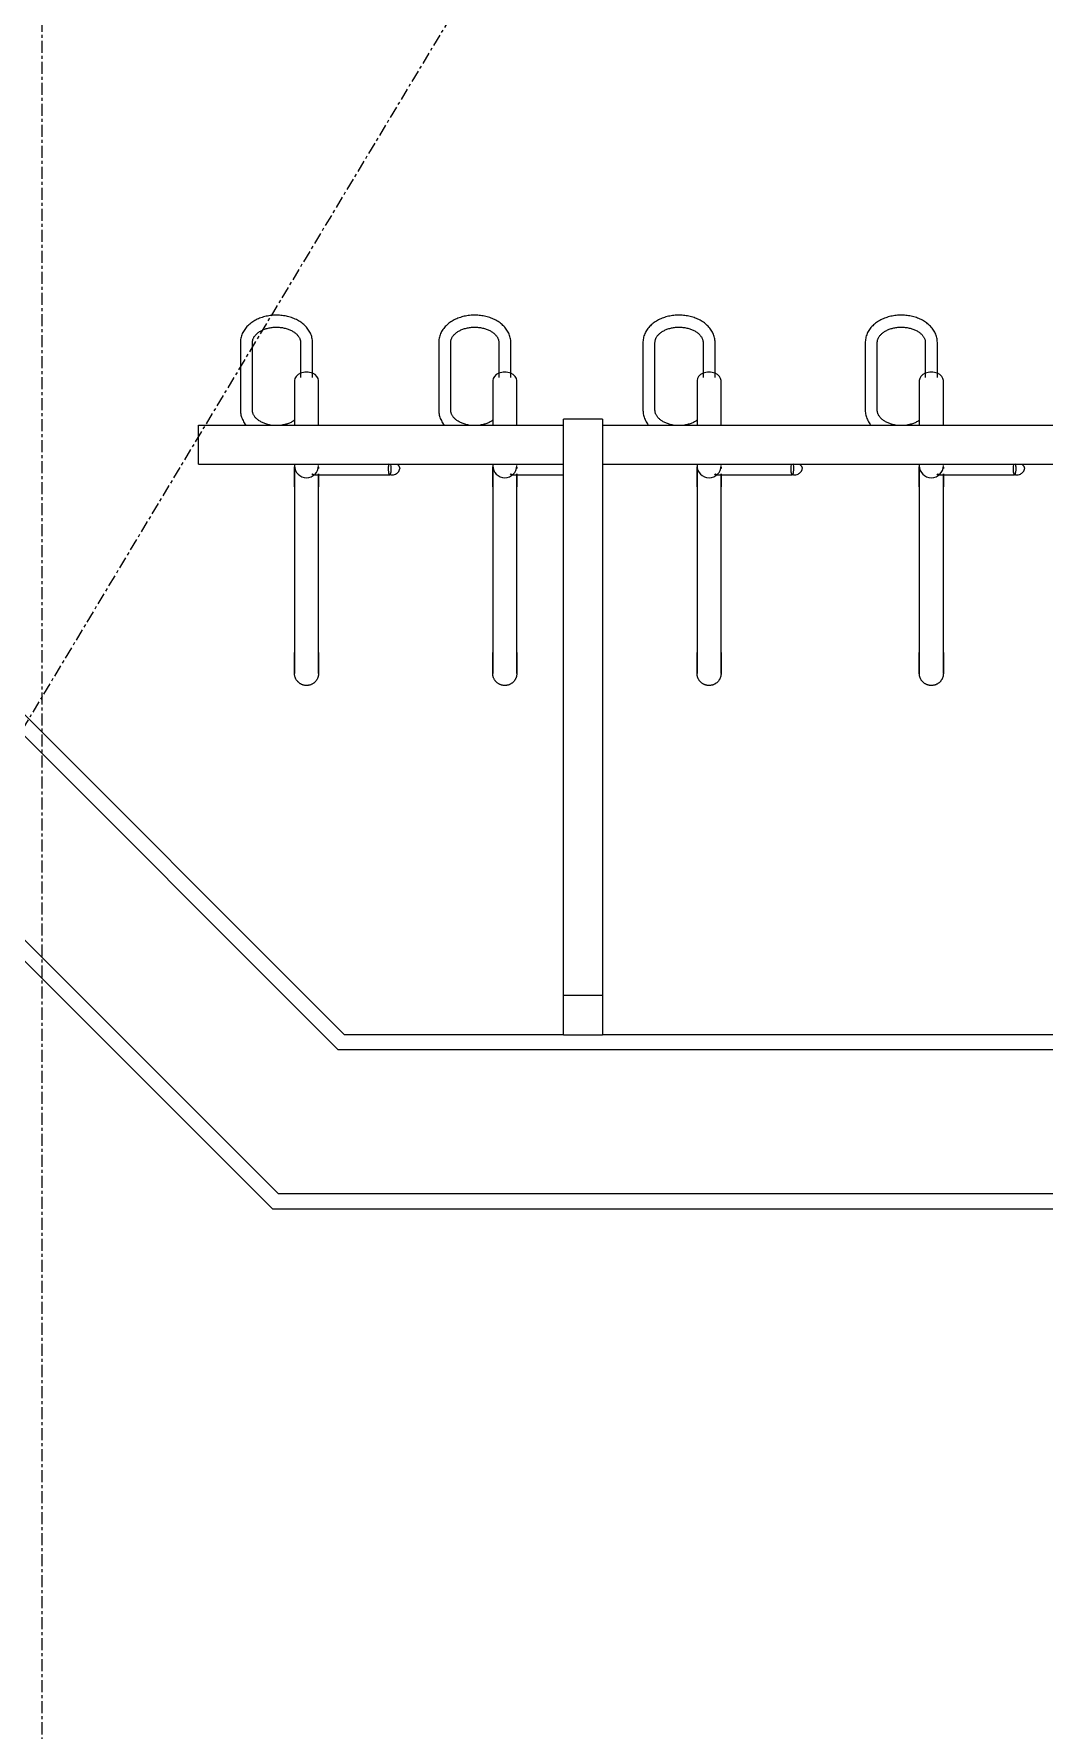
# Model space of a CAD drawing. Header units: inches. Extents: x 3268 to 7018, y 976 to 6708.
# Drawn here: x 4554.2 to 4596.2, y 3609.5 to 3680.1 of the extents above; entities that cross this region are included whole.
import ezdxf

# ---------------------------------------------------------------- set-up
doc = ezdxf.new("R2010")
doc.units = ezdxf.units.IN
doc.header["$MEASUREMENT"] = 0
doc.linetypes.add('Grid Line 1_2_', pattern=[0.875, 0.5, -0.125, 0.125, -0.125])
for name, color, linetype, lineweight in [('A-GENM', 13, 'Continuous', 9), ('A-WALL', 113, 'Continuous', 9), ('A-WALL-PATT', 111, 'Continuous', 15), ('I-WALL', 2, 'Continuous', 9), ('S-GRID', 1, 'Continuous', 9)]:
    doc.layers.add(name, color=color, linetype=linetype, lineweight=lineweight)
pattern_1 = [(0, (0, 0), (122.88, 30.72), [5.069, -87.091, 5.069, -87.091, -491.52]), (0, (0, 0), (122.88, 30.72), [-184.32, 5.069, -179.251, 5.069, -87.091, -215.04]), (0, (0, 0), (122.88, 30.72), [-460.8, 5.069, -56.371, 5.069, -148.531]), (120, (46.08, 15.36), (-88.0443, 91.0572), [5.069, -87.091, 5.069, -87.091, -491.52]), (120, (46.08, 15.36), (-88.0443, 91.0572), [-184.32, 5.069, -179.251, 5.069, -87.091, -215.04]), (120, (46.08, 15.36), (-88.0443, 91.0572), [-460.8, 5.069, -56.371, 5.069, -148.531]), (240, (61.44, 76.8), (-34.8357, -121.7772), [5.069, -87.091, 5.069, -87.091, -491.52]), (240, (61.44, 76.8), (-34.8357, -121.7772), [-184.32, 5.069, -179.251, 5.069, -87.091, -215.04]), (240, (61.44, 76.8), (-34.8357, -121.7772), [-460.8, 5.069, -56.371, 5.069, -148.531])]

# ---------------------------------------------------------------- blocks, each defined once
blk = doc.blocks.new('Bike File Wall - as Specified-V154-Overall Retail Plan Opt 2')
at = {"layer": 'A-GENM'}
for p, q in [((4562.75, 3667.218), (4562.75, 3664.389)), ((4563.25, 3664.389), (4563.25, 3667.218)), ((4565.25, 3667.218), (4565.25, 3665.756)), ((4565.75, 3665.756), (4565.75, 3667.218)), ((4571, 3667.218), (4571, 3664.389)), ((4571.5, 3664.389), (4571.5, 3667.218)), ((4573.5, 3667.218), (4573.5, 3665.756)), ((4574, 3665.756), (4574, 3667.218)), ((4579.5, 3667.218), (4579.5, 3664.389)), ((4580, 3664.389), (4580, 3667.218)), ((4582, 3667.218), (4582, 3665.756)), ((4582.5, 3665.756), (4582.5, 3667.218)), ((4588.75, 3667.218), (4588.75, 3664.389)), ((4589.25, 3664.389), (4589.25, 3667.218)), ((4591.25, 3667.218), (4591.25, 3665.756)), ((4591.75, 3665.756), (4591.75, 3667.218)), ((4565, 3665.627), (4565, 3663.774)), ((4566, 3663.774), (4566, 3665.627)), ((4573.25, 3665.627), (4573.25, 3663.774)), ((4574.25, 3663.774), (4574.25, 3665.627)), ((4581.75, 3665.627), (4581.75, 3663.774)), ((4582.75, 3663.774), (4582.75, 3665.627)), ((4591, 3665.627), (4591, 3663.774)), ((4592, 3663.774), (4592, 3665.627)), ((4576.188, 3640.024), (4576.188, 3664.024)), ((4577.813, 3664.024), (4576.188, 3664.024)), ((4577.813, 3664.024), (4577.813, 3640.024)), ((4561, 3662.149), (4561, 3663.774)), ((4561, 3663.774), (4576.188, 3663.774)), ((4577.813, 3663.774), (4608.188, 3663.774)), ((4561, 3662.149), (4576.188, 3662.149)), ((4565, 3662.149), (4565, 3654.313)), ((4565.002, 3662.126), (4565.004, 3662.146)), ((4565.759, 3661.711), (4568.963, 3661.711)), ((4566, 3654.313), (4566, 3661.745)), ((4573.25, 3662.149), (4573.25, 3654.313)), ((4573.252, 3662.126), (4573.254, 3662.146)), ((4574.009, 3661.711), (4576.188, 3661.711)), ((4574.25, 3654.313), (4574.25, 3661.745)), ((4577.813, 3662.149), (4608.188, 3662.149)), ((4581.75, 3662.149), (4581.75, 3654.313)), ((4581.752, 3662.126), (4581.754, 3662.146)), ((4582.509, 3661.711), (4585.713, 3661.711)), ((4582.75, 3654.313), (4582.75, 3661.745)), ((4591, 3662.149), (4591, 3654.313)), ((4591.002, 3662.126), (4591.004, 3662.146)), ((4591.759, 3661.711), (4594.963, 3661.711)), ((4592, 3654.313), (4592, 3661.745)), ((4565, 3661.207), (4565, 3654.313)), ((4566, 3654.313), (4566, 3661.207)), ((4573.25, 3661.207), (4573.25, 3654.313)), ((4574.25, 3654.313), (4574.25, 3661.207)), ((4581.75, 3661.207), (4581.75, 3654.313)), ((4582.75, 3654.313), (4582.75, 3661.207)), ((4591, 3661.207), (4591, 3654.313)), ((4592, 3654.313), (4592, 3661.207)), ((4576.188, 3638.399), (4576.188, 3640.024)), ((4577.813, 3640.024), (4576.188, 3640.024)), ((4577.813, 3640.024), (4577.813, 3638.399)), ((4576.188, 3638.399), (4577.813, 3638.399))]:
    blk.add_line(p, q, dxfattribs=at)
at = {"layer": 'A-GENM', "flags": 128}
for points in [[(4565.75, 3667.218), (4565.749, 3667.267), (4565.745, 3667.317), (4565.738, 3667.366), (4565.728, 3667.414), (4565.716, 3667.462), (4565.701, 3667.51), (4565.683, 3667.556), (4565.663, 3667.602), (4565.641, 3667.647), (4565.616, 3667.69), (4565.589, 3667.733), (4565.56, 3667.774), (4565.529, 3667.814), (4565.496, 3667.853), (4565.462, 3667.891), (4565.425, 3667.927), (4565.387, 3667.962), (4565.347, 3667.995), (4565.306, 3668.027), (4565.263, 3668.058), (4565.219, 3668.087), (4565.173, 3668.115), (4565.126, 3668.141), (4565.078, 3668.166), (4565.029, 3668.189), (4564.979, 3668.211), (4564.928, 3668.231), (4564.876, 3668.25), (4564.823, 3668.267), (4564.77, 3668.283), (4564.715, 3668.297), (4564.66, 3668.309), (4564.605, 3668.32), (4564.549, 3668.329), (4564.493, 3668.337), (4564.437, 3668.343), (4564.38, 3668.348), (4564.323, 3668.35), (4564.266, 3668.352), (4564.209, 3668.351), (4564.152, 3668.349), (4564.095, 3668.346), (4564.038, 3668.34), (4563.982, 3668.334), (4563.926, 3668.325), (4563.87, 3668.315), (4563.815, 3668.304), (4563.76, 3668.29), (4563.706, 3668.276), (4563.653, 3668.259), (4563.601, 3668.242), (4563.549, 3668.222), (4563.499, 3668.201), (4563.449, 3668.179), (4563.4, 3668.155), (4563.353, 3668.129), (4563.307, 3668.102), (4563.262, 3668.074), (4563.218, 3668.044), (4563.176, 3668.013), (4563.135, 3667.98), (4563.096, 3667.946), (4563.059, 3667.91), (4563.023, 3667.874), (4562.989, 3667.835), (4562.957, 3667.796), (4562.927, 3667.755), (4562.899, 3667.713), (4562.873, 3667.67), (4562.849, 3667.626), (4562.828, 3667.581), (4562.809, 3667.535), (4562.793, 3667.488), (4562.779, 3667.44), (4562.768, 3667.392), (4562.759, 3667.343), (4562.754, 3667.294), (4562.751, 3667.245), (4562.75, 3667.218)], [(4574, 3667.218), (4573.999, 3667.267), (4573.995, 3667.317), (4573.988, 3667.366), (4573.978, 3667.414), (4573.966, 3667.462), (4573.951, 3667.51), (4573.933, 3667.556), (4573.913, 3667.602), (4573.891, 3667.647), (4573.866, 3667.69), (4573.839, 3667.733), (4573.81, 3667.774), (4573.779, 3667.814), (4573.746, 3667.853), (4573.712, 3667.891), (4573.675, 3667.927), (4573.637, 3667.962), (4573.597, 3667.995), (4573.556, 3668.027), (4573.513, 3668.058), (4573.469, 3668.087), (4573.423, 3668.115), (4573.376, 3668.141), (4573.328, 3668.166), (4573.279, 3668.189), (4573.229, 3668.211), (4573.178, 3668.231), (4573.126, 3668.25), (4573.073, 3668.267), (4573.02, 3668.283), (4572.965, 3668.297), (4572.91, 3668.309), (4572.855, 3668.32), (4572.799, 3668.329), (4572.743, 3668.337), (4572.687, 3668.343), (4572.63, 3668.348), (4572.573, 3668.35), (4572.516, 3668.352), (4572.459, 3668.351), (4572.402, 3668.349), (4572.345, 3668.346), (4572.288, 3668.34), (4572.232, 3668.334), (4572.176, 3668.325), (4572.12, 3668.315), (4572.065, 3668.304), (4572.01, 3668.29), (4571.956, 3668.276), (4571.903, 3668.259), (4571.851, 3668.242), (4571.799, 3668.222), (4571.749, 3668.201), (4571.699, 3668.179), (4571.65, 3668.155), (4571.603, 3668.129), (4571.557, 3668.102), (4571.512, 3668.074), (4571.468, 3668.044), (4571.426, 3668.013), (4571.385, 3667.98), (4571.346, 3667.946), (4571.309, 3667.91), (4571.273, 3667.874), (4571.239, 3667.835), (4571.207, 3667.796), (4571.177, 3667.755), (4571.149, 3667.713), (4571.123, 3667.67), (4571.099, 3667.626), (4571.078, 3667.581), (4571.059, 3667.535), (4571.043, 3667.488), (4571.029, 3667.44), (4571.018, 3667.392), (4571.009, 3667.343), (4571.004, 3667.294), (4571.001, 3667.245), (4571, 3667.218)], [(4582.5, 3667.218), (4582.499, 3667.267), (4582.495, 3667.317), (4582.488, 3667.366), (4582.478, 3667.414), (4582.466, 3667.462), (4582.451, 3667.51), (4582.433, 3667.556), (4582.413, 3667.602), (4582.391, 3667.647), (4582.366, 3667.69), (4582.339, 3667.733), (4582.31, 3667.774), (4582.279, 3667.814), (4582.246, 3667.853), (4582.212, 3667.891), (4582.175, 3667.927), (4582.137, 3667.962), (4582.097, 3667.995), (4582.056, 3668.027), (4582.013, 3668.058), (4581.969, 3668.087), (4581.923, 3668.115), (4581.876, 3668.141), (4581.828, 3668.166), (4581.779, 3668.189), (4581.729, 3668.211), (4581.678, 3668.231), (4581.626, 3668.25), (4581.573, 3668.267), (4581.52, 3668.283), (4581.465, 3668.297), (4581.41, 3668.309), (4581.355, 3668.32), (4581.299, 3668.329), (4581.243, 3668.337), (4581.187, 3668.343), (4581.13, 3668.348), (4581.073, 3668.35), (4581.016, 3668.352), (4580.959, 3668.351), (4580.902, 3668.349), (4580.845, 3668.346), (4580.788, 3668.34), (4580.732, 3668.334), (4580.676, 3668.325), (4580.62, 3668.315), (4580.565, 3668.304), (4580.51, 3668.29), (4580.456, 3668.276), (4580.403, 3668.259), (4580.351, 3668.242), (4580.299, 3668.222), (4580.249, 3668.201), (4580.199, 3668.179), (4580.15, 3668.155), (4580.103, 3668.129), (4580.057, 3668.102), (4580.012, 3668.074), (4579.968, 3668.044), (4579.926, 3668.013), (4579.885, 3667.98), (4579.846, 3667.946), (4579.809, 3667.91), (4579.773, 3667.874), (4579.739, 3667.835), (4579.707, 3667.796), (4579.677, 3667.755), (4579.649, 3667.713), (4579.623, 3667.67), (4579.599, 3667.626), (4579.578, 3667.581), (4579.559, 3667.535), (4579.543, 3667.488), (4579.529, 3667.44), (4579.518, 3667.392), (4579.509, 3667.343), (4579.504, 3667.294), (4579.501, 3667.245), (4579.5, 3667.218)], [(4591.75, 3667.218), (4591.749, 3667.267), (4591.745, 3667.317), (4591.738, 3667.366), (4591.728, 3667.414), (4591.716, 3667.462), (4591.701, 3667.51), (4591.683, 3667.556), (4591.663, 3667.602), (4591.641, 3667.647), (4591.616, 3667.69), (4591.589, 3667.733), (4591.56, 3667.774), (4591.529, 3667.814), (4591.496, 3667.853), (4591.462, 3667.891), (4591.425, 3667.927), (4591.387, 3667.962), (4591.347, 3667.995), (4591.306, 3668.027), (4591.263, 3668.058), (4591.219, 3668.087), (4591.173, 3668.115), (4591.126, 3668.141), (4591.078, 3668.166), (4591.029, 3668.189), (4590.979, 3668.211), (4590.928, 3668.231), (4590.876, 3668.25), (4590.823, 3668.267), (4590.77, 3668.283), (4590.715, 3668.297), (4590.66, 3668.309), (4590.605, 3668.32), (4590.549, 3668.329), (4590.493, 3668.337), (4590.437, 3668.343), (4590.38, 3668.348), (4590.323, 3668.35), (4590.266, 3668.352), (4590.209, 3668.351), (4590.152, 3668.349), (4590.095, 3668.346), (4590.038, 3668.34), (4589.982, 3668.334), (4589.926, 3668.325), (4589.87, 3668.315), (4589.815, 3668.304), (4589.76, 3668.29), (4589.706, 3668.276), (4589.653, 3668.259), (4589.601, 3668.242), (4589.549, 3668.222), (4589.499, 3668.201), (4589.449, 3668.179), (4589.4, 3668.155), (4589.353, 3668.129), (4589.307, 3668.102), (4589.262, 3668.074), (4589.218, 3668.044), (4589.176, 3668.013), (4589.135, 3667.98), (4589.096, 3667.946), (4589.059, 3667.91), (4589.023, 3667.874), (4588.989, 3667.835), (4588.957, 3667.796), (4588.927, 3667.755), (4588.899, 3667.713), (4588.873, 3667.67), (4588.849, 3667.626), (4588.828, 3667.581), (4588.809, 3667.535), (4588.793, 3667.488), (4588.779, 3667.44), (4588.768, 3667.392), (4588.759, 3667.343), (4588.754, 3667.294), (4588.751, 3667.245), (4588.75, 3667.218)], [(4563.25, 3667.218), (4563.251, 3667.239), (4563.253, 3667.26), (4563.256, 3667.282), (4563.26, 3667.303), (4563.266, 3667.325), (4563.272, 3667.346), (4563.281, 3667.368), (4563.29, 3667.39), (4563.301, 3667.412), (4563.314, 3667.434), (4563.328, 3667.456), (4563.343, 3667.478), (4563.36, 3667.5), (4563.378, 3667.521), (4563.398, 3667.543), (4563.42, 3667.564), (4563.443, 3667.585), (4563.467, 3667.606), (4563.494, 3667.626), (4563.521, 3667.646), (4563.55, 3667.665), (4563.58, 3667.683), (4563.612, 3667.701), (4563.644, 3667.718), (4563.678, 3667.734), (4563.713, 3667.749), (4563.75, 3667.763), (4563.787, 3667.777), (4563.825, 3667.789), (4563.864, 3667.801), (4563.903, 3667.811), (4563.944, 3667.82), (4563.985, 3667.828), (4564.026, 3667.835), (4564.068, 3667.841), (4564.11, 3667.845), (4564.153, 3667.849), (4564.196, 3667.851), (4564.239, 3667.852), (4564.282, 3667.851), (4564.325, 3667.85), (4564.367, 3667.847), (4564.41, 3667.843), (4564.452, 3667.838), (4564.494, 3667.832), (4564.535, 3667.824), (4564.576, 3667.816), (4564.616, 3667.806), (4564.655, 3667.795), (4564.694, 3667.784), (4564.731, 3667.771), (4564.768, 3667.757), (4564.804, 3667.742), (4564.838, 3667.727), (4564.872, 3667.71), (4564.904, 3667.693), (4564.935, 3667.675), (4564.964, 3667.656), (4564.993, 3667.637), (4565.019, 3667.617), (4565.045, 3667.597), (4565.069, 3667.576), (4565.091, 3667.555), (4565.112, 3667.533), (4565.131, 3667.511), (4565.149, 3667.49), (4565.165, 3667.468), (4565.18, 3667.446), (4565.193, 3667.424), (4565.205, 3667.402), (4565.215, 3667.38), (4565.224, 3667.358), (4565.232, 3667.336), (4565.238, 3667.315), (4565.243, 3667.293), (4565.246, 3667.272), (4565.249, 3667.25), (4565.25, 3667.229), (4565.25, 3667.218)], [(4571.5, 3667.218), (4571.501, 3667.239), (4571.503, 3667.26), (4571.506, 3667.282), (4571.51, 3667.303), (4571.516, 3667.325), (4571.522, 3667.346), (4571.531, 3667.368), (4571.54, 3667.39), (4571.551, 3667.412), (4571.564, 3667.434), (4571.578, 3667.456), (4571.593, 3667.478), (4571.61, 3667.5), (4571.628, 3667.521), (4571.648, 3667.543), (4571.67, 3667.564), (4571.693, 3667.585), (4571.717, 3667.606), (4571.744, 3667.626), (4571.771, 3667.646), (4571.8, 3667.665), (4571.83, 3667.683), (4571.862, 3667.701), (4571.894, 3667.718), (4571.928, 3667.734), (4571.963, 3667.749), (4572, 3667.763), (4572.037, 3667.777), (4572.075, 3667.789), (4572.114, 3667.801), (4572.153, 3667.811), (4572.194, 3667.82), (4572.235, 3667.828), (4572.276, 3667.835), (4572.318, 3667.841), (4572.36, 3667.845), (4572.403, 3667.849), (4572.446, 3667.851), (4572.489, 3667.852), (4572.532, 3667.851), (4572.575, 3667.85), (4572.617, 3667.847), (4572.66, 3667.843), (4572.702, 3667.838), (4572.744, 3667.832), (4572.785, 3667.824), (4572.826, 3667.816), (4572.866, 3667.806), (4572.905, 3667.795), (4572.944, 3667.784), (4572.981, 3667.771), (4573.018, 3667.757), (4573.054, 3667.742), (4573.088, 3667.727), (4573.122, 3667.71), (4573.154, 3667.693), (4573.185, 3667.675), (4573.214, 3667.656), (4573.243, 3667.637), (4573.269, 3667.617), (4573.295, 3667.597), (4573.319, 3667.576), (4573.341, 3667.555), (4573.362, 3667.533), (4573.381, 3667.511), (4573.399, 3667.49), (4573.415, 3667.468), (4573.43, 3667.446), (4573.443, 3667.424), (4573.455, 3667.402), (4573.465, 3667.38), (4573.474, 3667.358), (4573.482, 3667.336), (4573.488, 3667.315), (4573.493, 3667.293), (4573.496, 3667.272), (4573.499, 3667.25), (4573.5, 3667.229), (4573.5, 3667.218)], [(4580, 3667.218), (4580.001, 3667.239), (4580.003, 3667.26), (4580.006, 3667.282), (4580.01, 3667.303), (4580.016, 3667.325), (4580.022, 3667.346), (4580.031, 3667.368), (4580.04, 3667.39), (4580.051, 3667.412), (4580.064, 3667.434), (4580.078, 3667.456), (4580.093, 3667.478), (4580.11, 3667.5), (4580.128, 3667.521), (4580.148, 3667.543), (4580.17, 3667.564), (4580.193, 3667.585), (4580.217, 3667.606), (4580.244, 3667.626), (4580.271, 3667.646), (4580.3, 3667.665), (4580.33, 3667.683), (4580.362, 3667.701), (4580.394, 3667.718), (4580.428, 3667.734), (4580.463, 3667.749), (4580.5, 3667.763), (4580.537, 3667.777), (4580.575, 3667.789), (4580.614, 3667.801), (4580.653, 3667.811), (4580.694, 3667.82), (4580.735, 3667.828), (4580.776, 3667.835), (4580.818, 3667.841), (4580.86, 3667.845), (4580.903, 3667.849), (4580.946, 3667.851), (4580.989, 3667.852), (4581.032, 3667.851), (4581.075, 3667.85), (4581.117, 3667.847), (4581.16, 3667.843), (4581.202, 3667.838), (4581.244, 3667.832), (4581.285, 3667.824), (4581.326, 3667.816), (4581.366, 3667.806), (4581.405, 3667.795), (4581.444, 3667.784), (4581.481, 3667.771), (4581.518, 3667.757), (4581.554, 3667.742), (4581.588, 3667.727), (4581.622, 3667.71), (4581.654, 3667.693), (4581.685, 3667.675), (4581.714, 3667.656), (4581.743, 3667.637), (4581.769, 3667.617), (4581.795, 3667.597), (4581.819, 3667.576), (4581.841, 3667.555), (4581.862, 3667.533), (4581.881, 3667.511), (4581.899, 3667.49), (4581.915, 3667.468), (4581.93, 3667.446), (4581.943, 3667.424), (4581.955, 3667.402), (4581.965, 3667.38), (4581.974, 3667.358), (4581.982, 3667.336), (4581.988, 3667.315), (4581.993, 3667.293), (4581.996, 3667.272), (4581.999, 3667.25), (4582, 3667.229), (4582, 3667.218)], [(4589.25, 3667.218), (4589.251, 3667.239), (4589.253, 3667.26), (4589.256, 3667.282), (4589.26, 3667.303), (4589.266, 3667.325), (4589.272, 3667.346), (4589.281, 3667.368), (4589.29, 3667.39), (4589.301, 3667.412), (4589.314, 3667.434), (4589.328, 3667.456), (4589.343, 3667.478), (4589.36, 3667.5), (4589.378, 3667.521), (4589.398, 3667.543), (4589.42, 3667.564), (4589.443, 3667.585), (4589.467, 3667.606), (4589.494, 3667.626), (4589.521, 3667.646), (4589.55, 3667.665), (4589.58, 3667.683), (4589.612, 3667.701), (4589.644, 3667.718), (4589.678, 3667.734), (4589.713, 3667.749), (4589.75, 3667.763), (4589.787, 3667.777), (4589.825, 3667.789), (4589.864, 3667.801), (4589.903, 3667.811), (4589.944, 3667.82), (4589.985, 3667.828), (4590.026, 3667.835), (4590.068, 3667.841), (4590.11, 3667.845), (4590.153, 3667.849), (4590.196, 3667.851), (4590.239, 3667.852), (4590.282, 3667.851), (4590.325, 3667.85), (4590.367, 3667.847), (4590.41, 3667.843), (4590.452, 3667.838), (4590.494, 3667.832), (4590.535, 3667.824), (4590.576, 3667.816), (4590.616, 3667.806), (4590.655, 3667.795), (4590.694, 3667.784), (4590.731, 3667.771), (4590.768, 3667.757), (4590.804, 3667.742), (4590.838, 3667.727), (4590.872, 3667.71), (4590.904, 3667.693), (4590.935, 3667.675), (4590.964, 3667.656), (4590.993, 3667.637), (4591.019, 3667.617), (4591.045, 3667.597), (4591.069, 3667.576), (4591.091, 3667.555), (4591.112, 3667.533), (4591.131, 3667.511), (4591.149, 3667.49), (4591.165, 3667.468), (4591.18, 3667.446), (4591.193, 3667.424), (4591.205, 3667.402), (4591.215, 3667.38), (4591.224, 3667.358), (4591.232, 3667.336), (4591.238, 3667.315), (4591.243, 3667.293), (4591.246, 3667.272), (4591.249, 3667.25), (4591.25, 3667.229), (4591.25, 3667.218)], [(4562.75, 3664.389), (4562.752, 3664.34), (4562.756, 3664.291), (4562.763, 3664.242), (4562.773, 3664.193), (4562.785, 3664.145), (4562.8, 3664.098), (4562.817, 3664.051), (4562.837, 3664.005), (4562.86, 3663.961), (4562.884, 3663.917), (4562.911, 3663.874), (4562.94, 3663.833), (4562.971, 3663.793)], [(4564.007, 3663.775), (4563.966, 3663.783), (4563.925, 3663.791), (4563.885, 3663.801), (4563.846, 3663.812), (4563.807, 3663.824), (4563.769, 3663.836), (4563.733, 3663.85), (4563.697, 3663.865), (4563.663, 3663.881), (4563.629, 3663.897), (4563.597, 3663.914), (4563.566, 3663.932), (4563.536, 3663.951), (4563.508, 3663.97), (4563.481, 3663.99), (4563.456, 3664.011), (4563.432, 3664.031), (4563.41, 3664.053), (4563.389, 3664.074), (4563.37, 3664.096), (4563.352, 3664.118), (4563.336, 3664.14), (4563.321, 3664.162), (4563.308, 3664.184), (4563.296, 3664.206), (4563.286, 3664.228), (4563.277, 3664.249), (4563.269, 3664.271), (4563.263, 3664.293), (4563.258, 3664.314), (4563.254, 3664.335), (4563.252, 3664.357), (4563.251, 3664.378), (4563.25, 3664.389)], [(4565.007, 3663.981), (4564.98, 3663.961), (4564.951, 3663.942), (4564.921, 3663.924), (4564.889, 3663.906), (4564.856, 3663.889), (4564.822, 3663.873), (4564.787, 3663.858), (4564.751, 3663.844), (4564.714, 3663.83), (4564.676, 3663.818), (4564.637, 3663.807), (4564.597, 3663.796), (4564.557, 3663.787), (4564.516, 3663.779), (4564.474, 3663.772)], [(4571, 3664.389), (4571.002, 3664.34), (4571.006, 3664.291), (4571.013, 3664.242), (4571.023, 3664.193), (4571.035, 3664.145), (4571.05, 3664.098), (4571.067, 3664.051), (4571.087, 3664.005), (4571.11, 3663.961), (4571.134, 3663.917), (4571.161, 3663.874), (4571.19, 3663.833), (4571.221, 3663.793)], [(4572.257, 3663.775), (4572.216, 3663.783), (4572.175, 3663.791), (4572.135, 3663.801), (4572.096, 3663.812), (4572.057, 3663.824), (4572.019, 3663.836), (4571.983, 3663.85), (4571.947, 3663.865), (4571.913, 3663.881), (4571.879, 3663.897), (4571.847, 3663.914), (4571.816, 3663.932), (4571.786, 3663.951), (4571.758, 3663.97), (4571.731, 3663.99), (4571.706, 3664.011), (4571.682, 3664.031), (4571.66, 3664.053), (4571.639, 3664.074), (4571.62, 3664.096), (4571.602, 3664.118), (4571.586, 3664.14), (4571.571, 3664.162), (4571.558, 3664.184), (4571.546, 3664.206), (4571.536, 3664.228), (4571.527, 3664.249), (4571.519, 3664.271), (4571.513, 3664.293), (4571.508, 3664.314), (4571.504, 3664.335), (4571.502, 3664.357), (4571.501, 3664.378), (4571.5, 3664.389)], [(4573.257, 3663.981), (4573.23, 3663.961), (4573.201, 3663.942), (4573.171, 3663.924), (4573.139, 3663.906), (4573.106, 3663.889), (4573.072, 3663.873), (4573.037, 3663.858), (4573.001, 3663.844), (4572.964, 3663.83), (4572.926, 3663.818), (4572.887, 3663.807), (4572.847, 3663.796), (4572.807, 3663.787), (4572.766, 3663.779), (4572.724, 3663.772)], [(4579.5, 3664.389), (4579.502, 3664.34), (4579.506, 3664.291), (4579.513, 3664.242), (4579.523, 3664.193), (4579.535, 3664.145), (4579.55, 3664.098), (4579.567, 3664.051), (4579.587, 3664.005), (4579.61, 3663.961), (4579.634, 3663.917), (4579.661, 3663.874), (4579.69, 3663.833), (4579.721, 3663.793)], [(4580.757, 3663.775), (4580.716, 3663.783), (4580.675, 3663.791), (4580.635, 3663.801), (4580.596, 3663.812), (4580.557, 3663.824), (4580.519, 3663.836), (4580.483, 3663.85), (4580.447, 3663.865), (4580.413, 3663.881), (4580.379, 3663.897), (4580.347, 3663.914), (4580.316, 3663.932), (4580.286, 3663.951), (4580.258, 3663.97), (4580.231, 3663.99), (4580.206, 3664.011), (4580.182, 3664.031), (4580.16, 3664.053), (4580.139, 3664.074), (4580.12, 3664.096), (4580.102, 3664.118), (4580.086, 3664.14), (4580.071, 3664.162), (4580.058, 3664.184), (4580.046, 3664.206), (4580.036, 3664.228), (4580.027, 3664.249), (4580.019, 3664.271), (4580.013, 3664.293), (4580.008, 3664.314), (4580.004, 3664.335), (4580.002, 3664.357), (4580.001, 3664.378), (4580, 3664.389)], [(4581.757, 3663.981), (4581.73, 3663.961), (4581.701, 3663.942), (4581.671, 3663.924), (4581.639, 3663.906), (4581.606, 3663.889), (4581.572, 3663.873), (4581.537, 3663.858), (4581.501, 3663.844), (4581.464, 3663.83), (4581.426, 3663.818), (4581.387, 3663.807), (4581.347, 3663.796), (4581.307, 3663.787), (4581.266, 3663.779), (4581.224, 3663.772)], [(4588.75, 3664.389), (4588.752, 3664.34), (4588.756, 3664.291), (4588.763, 3664.242), (4588.773, 3664.193), (4588.785, 3664.145), (4588.8, 3664.098), (4588.817, 3664.051), (4588.837, 3664.005), (4588.86, 3663.961), (4588.884, 3663.917), (4588.911, 3663.874), (4588.94, 3663.833), (4588.971, 3663.793)], [(4590.007, 3663.775), (4589.966, 3663.783), (4589.925, 3663.791), (4589.885, 3663.801), (4589.846, 3663.812), (4589.807, 3663.824), (4589.769, 3663.836), (4589.733, 3663.85), (4589.697, 3663.865), (4589.663, 3663.881), (4589.629, 3663.897), (4589.597, 3663.914), (4589.566, 3663.932), (4589.536, 3663.951), (4589.508, 3663.97), (4589.481, 3663.99), (4589.456, 3664.011), (4589.432, 3664.031), (4589.41, 3664.053), (4589.389, 3664.074), (4589.37, 3664.096), (4589.352, 3664.118), (4589.336, 3664.14), (4589.321, 3664.162), (4589.308, 3664.184), (4589.296, 3664.206), (4589.286, 3664.228), (4589.277, 3664.249), (4589.269, 3664.271), (4589.263, 3664.293), (4589.258, 3664.314), (4589.254, 3664.335), (4589.252, 3664.357), (4589.251, 3664.378), (4589.25, 3664.389)], [(4591.007, 3663.981), (4590.98, 3663.961), (4590.951, 3663.942), (4590.921, 3663.924), (4590.889, 3663.906), (4590.856, 3663.889), (4590.822, 3663.873), (4590.787, 3663.858), (4590.751, 3663.844), (4590.714, 3663.83), (4590.676, 3663.818), (4590.637, 3663.807), (4590.597, 3663.796), (4590.557, 3663.787), (4590.516, 3663.779), (4590.474, 3663.772)], [(4565, 3661.207), (4565, 3661.291), (4565, 3661.37), (4565, 3661.446), (4565, 3661.518), (4565, 3661.587), (4565, 3661.651), (4565, 3661.711), (4565, 3661.767), (4565, 3661.819), (4565, 3661.866), (4565, 3661.909), (4565, 3661.947), (4565, 3661.981), (4565, 3662.01), (4565, 3662.035)], [(4566, 3662.026), (4566, 3662), (4566, 3661.969)], [(4566, 3661.747), (4566, 3661.69), (4566, 3661.628), (4566, 3661.562), (4566, 3661.492), (4566, 3661.419), (4566, 3661.341), (4566, 3661.261), (4566, 3661.207)], [(4568.958, 3661.712), (4569.009, 3661.702), (4569.062, 3661.699), (4569.115, 3661.705), (4569.163, 3661.718), (4569.206, 3661.735), (4569.241, 3661.756), (4569.27, 3661.777), (4569.293, 3661.797), (4569.311, 3661.816), (4569.325, 3661.834), (4569.336, 3661.849), (4569.345, 3661.863), (4569.352, 3661.876), (4569.358, 3661.887), (4569.362, 3661.897), (4569.366, 3661.905), (4569.369, 3661.913), (4569.371, 3661.92), (4569.373, 3661.926), (4569.375, 3661.931), (4569.376, 3661.935), (4569.377, 3661.939), (4569.378, 3661.943), (4569.379, 3661.946), (4569.379, 3661.949), (4569.38, 3661.951), (4569.38, 3661.953), (4569.38, 3661.955), (4569.381, 3661.956), (4569.381, 3661.957), (4569.381, 3661.958), (4569.381, 3661.959), (4569.381, 3661.96), (4569.381, 3661.96), (4569.381, 3661.96)], [(4569.27, 3662.145), (4569.293, 3662.125), (4569.311, 3662.106), (4569.325, 3662.088), (4569.336, 3662.073), (4569.345, 3662.059), (4569.352, 3662.046), (4569.358, 3662.035), (4569.362, 3662.025), (4569.366, 3662.017), (4569.369, 3662.009), (4569.371, 3662.002), (4569.373, 3661.997), (4569.375, 3661.991), (4569.376, 3661.987), (4569.377, 3661.983), (4569.378, 3661.979), (4569.379, 3661.976), (4569.379, 3661.973), (4569.38, 3661.971), (4569.38, 3661.969), (4569.38, 3661.968), (4569.381, 3661.966), (4569.381, 3661.965), (4569.381, 3661.964), (4569.381, 3661.963), (4569.381, 3661.963), (4569.381, 3661.962), (4569.381, 3661.962)], [(4573.25, 3661.207), (4573.25, 3661.291), (4573.25, 3661.37), (4573.25, 3661.446), (4573.25, 3661.518), (4573.25, 3661.587), (4573.25, 3661.651), (4573.25, 3661.711), (4573.25, 3661.767), (4573.25, 3661.819), (4573.25, 3661.866), (4573.25, 3661.909), (4573.25, 3661.947), (4573.25, 3661.981), (4573.25, 3662.01), (4573.25, 3662.035)], [(4574.25, 3662.026), (4574.25, 3662), (4574.25, 3661.969)], [(4574.25, 3661.747), (4574.25, 3661.69), (4574.25, 3661.628), (4574.25, 3661.562), (4574.25, 3661.492), (4574.25, 3661.419), (4574.25, 3661.341), (4574.25, 3661.261), (4574.25, 3661.207)], [(4581.75, 3661.207), (4581.75, 3661.291), (4581.75, 3661.37), (4581.75, 3661.446), (4581.75, 3661.518), (4581.75, 3661.587), (4581.75, 3661.651), (4581.75, 3661.711), (4581.75, 3661.767), (4581.75, 3661.819), (4581.75, 3661.866), (4581.75, 3661.909), (4581.75, 3661.947), (4581.75, 3661.981), (4581.75, 3662.01), (4581.75, 3662.035)], [(4582.75, 3662.026), (4582.75, 3662), (4582.75, 3661.969)], [(4582.75, 3661.747), (4582.75, 3661.69), (4582.75, 3661.628), (4582.75, 3661.562), (4582.75, 3661.492), (4582.75, 3661.419), (4582.75, 3661.341), (4582.75, 3661.261), (4582.75, 3661.207)], [(4585.708, 3661.712), (4585.759, 3661.702), (4585.812, 3661.699), (4585.865, 3661.705), (4585.913, 3661.718), (4585.956, 3661.735), (4585.991, 3661.756), (4586.02, 3661.777), (4586.043, 3661.797), (4586.061, 3661.816), (4586.075, 3661.834), (4586.086, 3661.849), (4586.095, 3661.863), (4586.102, 3661.876), (4586.108, 3661.887), (4586.112, 3661.897), (4586.116, 3661.905), (4586.119, 3661.913), (4586.121, 3661.92), (4586.123, 3661.926), (4586.125, 3661.931), (4586.126, 3661.935), (4586.127, 3661.939), (4586.128, 3661.943), (4586.129, 3661.946), (4586.129, 3661.949), (4586.13, 3661.951), (4586.13, 3661.953), (4586.13, 3661.955), (4586.131, 3661.956), (4586.131, 3661.957), (4586.131, 3661.958), (4586.131, 3661.959), (4586.131, 3661.96), (4586.131, 3661.96), (4586.131, 3661.96)], [(4586.02, 3662.145), (4586.043, 3662.125), (4586.061, 3662.106), (4586.075, 3662.088), (4586.086, 3662.073), (4586.095, 3662.059), (4586.102, 3662.046), (4586.108, 3662.035), (4586.112, 3662.025), (4586.116, 3662.017), (4586.119, 3662.009), (4586.121, 3662.002), (4586.123, 3661.997), (4586.125, 3661.991), (4586.126, 3661.987), (4586.127, 3661.983), (4586.128, 3661.979), (4586.129, 3661.976), (4586.129, 3661.973), (4586.13, 3661.971), (4586.13, 3661.969), (4586.13, 3661.968), (4586.131, 3661.966), (4586.131, 3661.965), (4586.131, 3661.964), (4586.131, 3661.963), (4586.131, 3661.963), (4586.131, 3661.962), (4586.131, 3661.962)], [(4591, 3661.207), (4591, 3661.291), (4591, 3661.37), (4591, 3661.446), (4591, 3661.518), (4591, 3661.587), (4591, 3661.651), (4591, 3661.711), (4591, 3661.767), (4591, 3661.819), (4591, 3661.866), (4591, 3661.909), (4591, 3661.947), (4591, 3661.981), (4591, 3662.01), (4591, 3662.035)], [(4592, 3662.026), (4592, 3662), (4592, 3661.969)], [(4592, 3661.747), (4592, 3661.69), (4592, 3661.628), (4592, 3661.562), (4592, 3661.492), (4592, 3661.419), (4592, 3661.341), (4592, 3661.261), (4592, 3661.207)], [(4594.958, 3661.712), (4595.009, 3661.702), (4595.062, 3661.699), (4595.115, 3661.705), (4595.163, 3661.718), (4595.206, 3661.735), (4595.241, 3661.756), (4595.27, 3661.777), (4595.293, 3661.797), (4595.311, 3661.816), (4595.325, 3661.834), (4595.336, 3661.849), (4595.345, 3661.863), (4595.352, 3661.876), (4595.358, 3661.887), (4595.362, 3661.897), (4595.366, 3661.905), (4595.369, 3661.913), (4595.371, 3661.92), (4595.373, 3661.926), (4595.375, 3661.931), (4595.376, 3661.935), (4595.377, 3661.939), (4595.378, 3661.943), (4595.379, 3661.946), (4595.379, 3661.949), (4595.38, 3661.951), (4595.38, 3661.953), (4595.38, 3661.955), (4595.381, 3661.956), (4595.381, 3661.957), (4595.381, 3661.958), (4595.381, 3661.959), (4595.381, 3661.96), (4595.381, 3661.96), (4595.381, 3661.96)], [(4595.27, 3662.145), (4595.293, 3662.125), (4595.311, 3662.106), (4595.325, 3662.088), (4595.336, 3662.073), (4595.345, 3662.059), (4595.352, 3662.046), (4595.358, 3662.035), (4595.362, 3662.025), (4595.366, 3662.017), (4595.369, 3662.009), (4595.371, 3662.002), (4595.373, 3661.997), (4595.375, 3661.991), (4595.376, 3661.987), (4595.377, 3661.983), (4595.378, 3661.979), (4595.379, 3661.976), (4595.379, 3661.973), (4595.38, 3661.971), (4595.38, 3661.969), (4595.38, 3661.968), (4595.381, 3661.966), (4595.381, 3661.965), (4595.381, 3661.964), (4595.381, 3661.963), (4595.381, 3661.963), (4595.381, 3661.962), (4595.381, 3661.962)], [(4565, 3654.313), (4565, 3654.23), (4565, 3654.15), (4565, 3654.074), (4565, 3654.002), (4565, 3653.934), (4565, 3653.87), (4565, 3653.809), (4565, 3653.754), (4565, 3653.702), (4565, 3653.654), (4565, 3653.612), (4565, 3653.573), (4565, 3653.539), (4565, 3653.51), (4565, 3653.486), (4565, 3653.466), (4565, 3653.451), (4565, 3653.441), (4565, 3653.435), (4565, 3653.434)], [(4565, 3653.434), (4565, 3653.437), (4565, 3653.444), (4565, 3653.456), (4565, 3653.473), (4565, 3653.494), (4565, 3653.52), (4565, 3653.551), (4565, 3653.587), (4565, 3653.627), (4565, 3653.671), (4565, 3653.72), (4565, 3653.773), (4565, 3653.831), (4565, 3653.893), (4565, 3653.958), (4565, 3654.028), (4565, 3654.102), (4565, 3654.179), (4565, 3654.26), (4565, 3654.313)], [(4566, 3654.313), (4566, 3654.23), (4566, 3654.15), (4566, 3654.074), (4566, 3654.002), (4566, 3653.934), (4566, 3653.87), (4566, 3653.809), (4566, 3653.754), (4566, 3653.702), (4566, 3653.654), (4566, 3653.612), (4566, 3653.573), (4566, 3653.539), (4566, 3653.51), (4566, 3653.486), (4566, 3653.466), (4566, 3653.451), (4566, 3653.441), (4566, 3653.435), (4566, 3653.434)], [(4566, 3653.434), (4566, 3653.437), (4566, 3653.444), (4566, 3653.456), (4566, 3653.473), (4566, 3653.494), (4566, 3653.52), (4566, 3653.551), (4566, 3653.587), (4566, 3653.627), (4566, 3653.671), (4566, 3653.72), (4566, 3653.773), (4566, 3653.831), (4566, 3653.893), (4566, 3653.958), (4566, 3654.028), (4566, 3654.102), (4566, 3654.179), (4566, 3654.26), (4566, 3654.313)], [(4573.25, 3654.313), (4573.25, 3654.23), (4573.25, 3654.15), (4573.25, 3654.074), (4573.25, 3654.002), (4573.25, 3653.934), (4573.25, 3653.87), (4573.25, 3653.809), (4573.25, 3653.754), (4573.25, 3653.702), (4573.25, 3653.654), (4573.25, 3653.612), (4573.25, 3653.573), (4573.25, 3653.539), (4573.25, 3653.51), (4573.25, 3653.486), (4573.25, 3653.466), (4573.25, 3653.451), (4573.25, 3653.441), (4573.25, 3653.435), (4573.25, 3653.434)], [(4573.25, 3653.434), (4573.25, 3653.437), (4573.25, 3653.444), (4573.25, 3653.456), (4573.25, 3653.473), (4573.25, 3653.494), (4573.25, 3653.52), (4573.25, 3653.551), (4573.25, 3653.587), (4573.25, 3653.627), (4573.25, 3653.671), (4573.25, 3653.72), (4573.25, 3653.773), (4573.25, 3653.831), (4573.25, 3653.893), (4573.25, 3653.958), (4573.25, 3654.028), (4573.25, 3654.102), (4573.25, 3654.179), (4573.25, 3654.26), (4573.25, 3654.313)], [(4574.25, 3654.313), (4574.25, 3654.23), (4574.25, 3654.15), (4574.25, 3654.074), (4574.25, 3654.002), (4574.25, 3653.934), (4574.25, 3653.87), (4574.25, 3653.809), (4574.25, 3653.754), (4574.25, 3653.702), (4574.25, 3653.654), (4574.25, 3653.612), (4574.25, 3653.573), (4574.25, 3653.539), (4574.25, 3653.51), (4574.25, 3653.486), (4574.25, 3653.466), (4574.25, 3653.451), (4574.25, 3653.441), (4574.25, 3653.435), (4574.25, 3653.434)], [(4574.25, 3653.434), (4574.25, 3653.437), (4574.25, 3653.444), (4574.25, 3653.456), (4574.25, 3653.473), (4574.25, 3653.494), (4574.25, 3653.52), (4574.25, 3653.551), (4574.25, 3653.587), (4574.25, 3653.627), (4574.25, 3653.671), (4574.25, 3653.72), (4574.25, 3653.773), (4574.25, 3653.831), (4574.25, 3653.893), (4574.25, 3653.958), (4574.25, 3654.028), (4574.25, 3654.102), (4574.25, 3654.179), (4574.25, 3654.26), (4574.25, 3654.313)], [(4581.75, 3654.313), (4581.75, 3654.23), (4581.75, 3654.15), (4581.75, 3654.074), (4581.75, 3654.002), (4581.75, 3653.934), (4581.75, 3653.87), (4581.75, 3653.809), (4581.75, 3653.754), (4581.75, 3653.702), (4581.75, 3653.654), (4581.75, 3653.612), (4581.75, 3653.573), (4581.75, 3653.539), (4581.75, 3653.51), (4581.75, 3653.486), (4581.75, 3653.466), (4581.75, 3653.451), (4581.75, 3653.441), (4581.75, 3653.435), (4581.75, 3653.434)], [(4581.75, 3653.434), (4581.75, 3653.437), (4581.75, 3653.444), (4581.75, 3653.456), (4581.75, 3653.473), (4581.75, 3653.494), (4581.75, 3653.52), (4581.75, 3653.551), (4581.75, 3653.587), (4581.75, 3653.627), (4581.75, 3653.671), (4581.75, 3653.72), (4581.75, 3653.773), (4581.75, 3653.831), (4581.75, 3653.893), (4581.75, 3653.958), (4581.75, 3654.028), (4581.75, 3654.102), (4581.75, 3654.179), (4581.75, 3654.26), (4581.75, 3654.313)], [(4582.75, 3654.313), (4582.75, 3654.23), (4582.75, 3654.15), (4582.75, 3654.074), (4582.75, 3654.002), (4582.75, 3653.934), (4582.75, 3653.87), (4582.75, 3653.809), (4582.75, 3653.754), (4582.75, 3653.702), (4582.75, 3653.654), (4582.75, 3653.612), (4582.75, 3653.573), (4582.75, 3653.539), (4582.75, 3653.51), (4582.75, 3653.486), (4582.75, 3653.466), (4582.75, 3653.451), (4582.75, 3653.441), (4582.75, 3653.435), (4582.75, 3653.434)], [(4582.75, 3653.434), (4582.75, 3653.437), (4582.75, 3653.444), (4582.75, 3653.456), (4582.75, 3653.473), (4582.75, 3653.494), (4582.75, 3653.52), (4582.75, 3653.551), (4582.75, 3653.587), (4582.75, 3653.627), (4582.75, 3653.671), (4582.75, 3653.72), (4582.75, 3653.773), (4582.75, 3653.831), (4582.75, 3653.893), (4582.75, 3653.958), (4582.75, 3654.028), (4582.75, 3654.102), (4582.75, 3654.179), (4582.75, 3654.26), (4582.75, 3654.313)], [(4591, 3654.313), (4591, 3654.23), (4591, 3654.15), (4591, 3654.074), (4591, 3654.002), (4591, 3653.934), (4591, 3653.87), (4591, 3653.809), (4591, 3653.754), (4591, 3653.702), (4591, 3653.654), (4591, 3653.612), (4591, 3653.573), (4591, 3653.539), (4591, 3653.51), (4591, 3653.486), (4591, 3653.466), (4591, 3653.451), (4591, 3653.441), (4591, 3653.435), (4591, 3653.434)], [(4591, 3653.434), (4591, 3653.437), (4591, 3653.444), (4591, 3653.456), (4591, 3653.473), (4591, 3653.494), (4591, 3653.52), (4591, 3653.551), (4591, 3653.587), (4591, 3653.627), (4591, 3653.671), (4591, 3653.72), (4591, 3653.773), (4591, 3653.831), (4591, 3653.893), (4591, 3653.958), (4591, 3654.028), (4591, 3654.102), (4591, 3654.179), (4591, 3654.26), (4591, 3654.313)], [(4592, 3654.313), (4592, 3654.23), (4592, 3654.15), (4592, 3654.074), (4592, 3654.002), (4592, 3653.934), (4592, 3653.87), (4592, 3653.809), (4592, 3653.754), (4592, 3653.702), (4592, 3653.654), (4592, 3653.612), (4592, 3653.573), (4592, 3653.539), (4592, 3653.51), (4592, 3653.486), (4592, 3653.466), (4592, 3653.451), (4592, 3653.441), (4592, 3653.435), (4592, 3653.434)], [(4592, 3653.434), (4592, 3653.437), (4592, 3653.444), (4592, 3653.456), (4592, 3653.473), (4592, 3653.494), (4592, 3653.52), (4592, 3653.551), (4592, 3653.587), (4592, 3653.627), (4592, 3653.671), (4592, 3653.72), (4592, 3653.773), (4592, 3653.831), (4592, 3653.893), (4592, 3653.958), (4592, 3654.028), (4592, 3654.102), (4592, 3654.179), (4592, 3654.26), (4592, 3654.313)], [(4566, 3653.434), (4566, 3653.414), (4565.999, 3653.394), (4565.997, 3653.375), (4565.994, 3653.355), (4565.99, 3653.335), (4565.986, 3653.316), (4565.981, 3653.296), (4565.975, 3653.277), (4565.968, 3653.258), (4565.961, 3653.24), (4565.953, 3653.221), (4565.944, 3653.204), (4565.934, 3653.186), (4565.924, 3653.169), (4565.913, 3653.152), (4565.901, 3653.136), (4565.889, 3653.12), (4565.876, 3653.105), (4565.863, 3653.09), (4565.849, 3653.076), (4565.834, 3653.062), (4565.819, 3653.049), (4565.803, 3653.037), (4565.787, 3653.025), (4565.77, 3653.014), (4565.753, 3653.003), (4565.736, 3652.993), (4565.718, 3652.984), (4565.7, 3652.976), (4565.682, 3652.968), (4565.663, 3652.962), (4565.644, 3652.955), (4565.624, 3652.95), (4565.605, 3652.945), (4565.585, 3652.942), (4565.566, 3652.939), (4565.546, 3652.936), (4565.526, 3652.935), (4565.506, 3652.934), (4565.486, 3652.935), (4565.466, 3652.936), (4565.446, 3652.937), (4565.426, 3652.94), (4565.406, 3652.943), (4565.387, 3652.948), (4565.367, 3652.952), (4565.348, 3652.958), (4565.329, 3652.965), (4565.311, 3652.972), (4565.292, 3652.98), (4565.274, 3652.988), (4565.257, 3652.998), (4565.239, 3653.008), (4565.222, 3653.019), (4565.206, 3653.03), (4565.19, 3653.042), (4565.175, 3653.055), (4565.16, 3653.068), (4565.145, 3653.082), (4565.132, 3653.097), (4565.118, 3653.112), (4565.106, 3653.127), (4565.094, 3653.143), (4565.083, 3653.16), (4565.072, 3653.177), (4565.062, 3653.194), (4565.053, 3653.212), (4565.044, 3653.23), (4565.036, 3653.248), (4565.029, 3653.267), (4565.023, 3653.286), (4565.017, 3653.305), (4565.013, 3653.325), (4565.009, 3653.344), (4565.005, 3653.364), (4565.003, 3653.384), (4565.001, 3653.404), (4565, 3653.424), (4565, 3653.434)], [(4574.25, 3653.434), (4574.25, 3653.414), (4574.249, 3653.394), (4574.247, 3653.375), (4574.244, 3653.355), (4574.24, 3653.335), (4574.236, 3653.316), (4574.231, 3653.296), (4574.225, 3653.277), (4574.218, 3653.258), (4574.211, 3653.24), (4574.203, 3653.221), (4574.194, 3653.204), (4574.184, 3653.186), (4574.174, 3653.169), (4574.163, 3653.152), (4574.151, 3653.136), (4574.139, 3653.12), (4574.126, 3653.105), (4574.113, 3653.09), (4574.099, 3653.076), (4574.084, 3653.062), (4574.069, 3653.049), (4574.053, 3653.037), (4574.037, 3653.025), (4574.02, 3653.014), (4574.003, 3653.003), (4573.986, 3652.993), (4573.968, 3652.984), (4573.95, 3652.976), (4573.932, 3652.968), (4573.913, 3652.962), (4573.894, 3652.955), (4573.874, 3652.95), (4573.855, 3652.945), (4573.835, 3652.942), (4573.816, 3652.939), (4573.796, 3652.936), (4573.776, 3652.935), (4573.756, 3652.934), (4573.736, 3652.935), (4573.716, 3652.936), (4573.696, 3652.937), (4573.676, 3652.94), (4573.656, 3652.943), (4573.637, 3652.948), (4573.617, 3652.952), (4573.598, 3652.958), (4573.579, 3652.965), (4573.561, 3652.972), (4573.542, 3652.98), (4573.524, 3652.988), (4573.507, 3652.998), (4573.489, 3653.008), (4573.472, 3653.019), (4573.456, 3653.03), (4573.44, 3653.042), (4573.425, 3653.055), (4573.41, 3653.068), (4573.395, 3653.082), (4573.382, 3653.097), (4573.368, 3653.112), (4573.356, 3653.127), (4573.344, 3653.143), (4573.333, 3653.16), (4573.322, 3653.177), (4573.312, 3653.194), (4573.303, 3653.212), (4573.294, 3653.23), (4573.286, 3653.248), (4573.279, 3653.267), (4573.273, 3653.286), (4573.267, 3653.305), (4573.263, 3653.325), (4573.259, 3653.344), (4573.255, 3653.364), (4573.253, 3653.384), (4573.251, 3653.404), (4573.25, 3653.424), (4573.25, 3653.434)], [(4582.75, 3653.434), (4582.75, 3653.414), (4582.749, 3653.394), (4582.747, 3653.375), (4582.744, 3653.355), (4582.74, 3653.335), (4582.736, 3653.316), (4582.731, 3653.296), (4582.725, 3653.277), (4582.718, 3653.258), (4582.711, 3653.24), (4582.703, 3653.221), (4582.694, 3653.204), (4582.684, 3653.186), (4582.674, 3653.169), (4582.663, 3653.152), (4582.651, 3653.136), (4582.639, 3653.12), (4582.626, 3653.105), (4582.613, 3653.09), (4582.599, 3653.076), (4582.584, 3653.062), (4582.569, 3653.049), (4582.553, 3653.037), (4582.537, 3653.025), (4582.52, 3653.014), (4582.503, 3653.003), (4582.486, 3652.993), (4582.468, 3652.984), (4582.45, 3652.976), (4582.432, 3652.968), (4582.413, 3652.962), (4582.394, 3652.955), (4582.374, 3652.95), (4582.355, 3652.945), (4582.335, 3652.942), (4582.316, 3652.939), (4582.296, 3652.936), (4582.276, 3652.935), (4582.256, 3652.934), (4582.236, 3652.935), (4582.216, 3652.936), (4582.196, 3652.937), (4582.176, 3652.94), (4582.156, 3652.943), (4582.137, 3652.948), (4582.117, 3652.952), (4582.098, 3652.958), (4582.079, 3652.965), (4582.061, 3652.972), (4582.042, 3652.98), (4582.024, 3652.988), (4582.007, 3652.998), (4581.989, 3653.008), (4581.972, 3653.019), (4581.956, 3653.03), (4581.94, 3653.042), (4581.925, 3653.055), (4581.91, 3653.068), (4581.895, 3653.082), (4581.882, 3653.097), (4581.868, 3653.112), (4581.856, 3653.127), (4581.844, 3653.143), (4581.833, 3653.16), (4581.822, 3653.177), (4581.812, 3653.194), (4581.803, 3653.212), (4581.794, 3653.23), (4581.786, 3653.248), (4581.779, 3653.267), (4581.773, 3653.286), (4581.767, 3653.305), (4581.763, 3653.325), (4581.759, 3653.344), (4581.755, 3653.364), (4581.753, 3653.384), (4581.751, 3653.404), (4581.75, 3653.424), (4581.75, 3653.434)], [(4592, 3653.434), (4592, 3653.414), (4591.999, 3653.394), (4591.997, 3653.375), (4591.994, 3653.355), (4591.99, 3653.335), (4591.986, 3653.316), (4591.981, 3653.296), (4591.975, 3653.277), (4591.968, 3653.258), (4591.961, 3653.24), (4591.953, 3653.221), (4591.944, 3653.204), (4591.934, 3653.186), (4591.924, 3653.169), (4591.913, 3653.152), (4591.901, 3653.136), (4591.889, 3653.12), (4591.876, 3653.105), (4591.863, 3653.09), (4591.849, 3653.076), (4591.834, 3653.062), (4591.819, 3653.049), (4591.803, 3653.037), (4591.787, 3653.025), (4591.77, 3653.014), (4591.753, 3653.003), (4591.736, 3652.993), (4591.718, 3652.984), (4591.7, 3652.976), (4591.682, 3652.968), (4591.663, 3652.962), (4591.644, 3652.955), (4591.624, 3652.95), (4591.605, 3652.945), (4591.585, 3652.942), (4591.566, 3652.939), (4591.546, 3652.936), (4591.526, 3652.935), (4591.506, 3652.934), (4591.486, 3652.935), (4591.466, 3652.936), (4591.446, 3652.937), (4591.426, 3652.94), (4591.406, 3652.943), (4591.387, 3652.948), (4591.367, 3652.952), (4591.348, 3652.958), (4591.329, 3652.965), (4591.311, 3652.972), (4591.292, 3652.98), (4591.274, 3652.988), (4591.257, 3652.998), (4591.239, 3653.008), (4591.222, 3653.019), (4591.206, 3653.03), (4591.19, 3653.042), (4591.175, 3653.055), (4591.16, 3653.068), (4591.145, 3653.082), (4591.132, 3653.097), (4591.118, 3653.112), (4591.106, 3653.127), (4591.094, 3653.143), (4591.083, 3653.16), (4591.072, 3653.177), (4591.062, 3653.194), (4591.053, 3653.212), (4591.044, 3653.23), (4591.036, 3653.248), (4591.029, 3653.267), (4591.023, 3653.286), (4591.017, 3653.305), (4591.013, 3653.325), (4591.009, 3653.344), (4591.005, 3653.364), (4591.003, 3653.384), (4591.001, 3653.404), (4591, 3653.424), (4591, 3653.434)]]:
    blk.add_lwpolyline(points, dxfattribs=at)
at = {"layer": 'A-GENM'}
for centre in [(4565.5, 3662.086), (4573.75, 3662.086), (4582.25, 3662.086), (4591.5, 3662.086)]:
    blk.add_arc(centre, 0.5, 180, 0, dxfattribs=at)
for centre, major_axis, ratio, start_param, end_param in [((4565.5, 3665.627), (0.5, 0), 0.707107, 0, 3.141593), ((4573.75, 3665.627), (0.5, 0), 0.707107, 0, 3.141593), ((4582.25, 3665.627), (0.5, 0), 0.707107, 0, 3.141593), ((4591.5, 3665.627), (0.5, 0), 0.707107, 0, 3.141593), ((4565.759, 3661.961), (0, 0.25), 0.258819, 2.617994, 3.665191), ((4568.963, 3661.961), (0, 0.25), 0.258819, 0.663897, 1.570796), ((4568.963, 3661.961), (0, 0.25), 0.258819, 1.570796, 4.712389), ((4568.963, 3661.961), (0, 0.25), 0.258819, 4.712389, 5.619289), ((4574.009, 3661.961), (0, 0.25), 0.258819, 2.617994, 3.665191), ((4582.509, 3661.961), (0, 0.25), 0.258819, 2.617994, 3.665191), ((4585.713, 3661.961), (0, 0.25), 0.258819, 0.663897, 1.570796), ((4585.713, 3661.961), (0, 0.25), 0.258819, 1.570796, 4.712389), ((4585.713, 3661.961), (0, 0.25), 0.258819, 4.712389, 5.619289), ((4591.759, 3661.961), (0, 0.25), 0.258819, 2.617994, 3.665191), ((4594.963, 3661.961), (0, 0.25), 0.258819, 0.663897, 1.570796), ((4594.963, 3661.961), (0, 0.25), 0.258819, 1.570796, 4.712389), ((4594.963, 3661.961), (0, 0.25), 0.258819, 4.712389, 5.619289)]:
    blk.add_ellipse(centre, major_axis=major_axis, ratio=ratio, start_param=start_param, end_param=end_param, dxfattribs=at)

msp = doc.modelspace()

# ---------------------------------------------------------------- hatches: boundary and pattern name
at = {"layer": 'A-WALL-PATT', "lineweight": 9}
h = msp.add_hatch(dxfattribs=at)
h.set_pattern_fill('FP_1', color=256, style=0, pattern_type=2)
h.set_pattern_definition(pattern_1)
h.paths.add_polyline_path([(4563.453, 3631.774), (4564.337, 3631.774), (4446.375, 3749.735), (4446.375, 3748.851), (4556.828, 3638.399)])
h = msp.add_hatch(dxfattribs=at)
h.set_pattern_fill('FP_1', color=256, style=0, pattern_type=2)
h.set_pattern_definition(pattern_1)
h.paths.add_polyline_path([(4576.188, 3637.774), (5052.813, 3637.774), (5052.813, 3638.399), (4566.197, 3638.399), (4566.822, 3637.774)])
h.paths.add_polyline_path([(5169.75, 3637.774), (5169.75, 3638.399), (5128.813, 3638.399), (5128.813, 3637.774), (5156.268, 3637.774)])
h = msp.add_hatch(dxfattribs=at)
h.set_pattern_fill('FP_1', color=256, style=0, pattern_type=2)
h.set_pattern_definition(pattern_1)
h.paths.add_polyline_path([(5158.5, 3631.149), (5176.375, 3631.149), (5176.375, 3631.774), (5158.5, 3631.734)])
h.paths.add_polyline_path([(5052.813, 3631.149), (5052.813, 3631.774), (4563.453, 3631.774), (4564.078, 3631.149), (5032.386, 3631.149)])
h.paths.add_polyline_path([(5128.813, 3631.149), (5141.125, 3631.211), (5141.125, 3631.774), (5128.813, 3631.774), (5128.813, 3631.211)])

# ---------------------------------------------------------------- linework, layer by layer
at = {"layer": 'A-WALL'}
for p, q in [((4566.822, 3637.774), (4453, 3751.595)), ((4447, 3749.11), (4564.337, 3631.774)), ((5052.813, 3637.774), (4566.822, 3637.774)), ((5052.813, 3631.774), (4564.337, 3631.774))]:
    msp.add_line(p, q, dxfattribs=at)
at = {"layer": 'I-WALL', "lineweight": 15}
for p, q in [((4567.081, 3638.399), (4453.625, 3751.854)), ((4446.375, 3748.851), (4564.078, 3631.149)), ((4576.188, 3638.399), (4567.081, 3638.399)), ((4608.188, 3638.399), (4577.813, 3638.399)), ((4564.078, 3631.149), (5052.813, 3631.149))]:
    msp.add_line(p, q, dxfattribs=at)
at = {"layer": 'S-GRID', "linetype": 'Grid Line 1_2_'}
for p, q in [((4554.5, 3355.524), (4554.5, 6288.946)), ((6006.388, 6068.825), (4480.053, 3528.576))]:
    msp.add_line(p, q, dxfattribs=at)

# ---------------------------------------------------------------- block references
at = {"layer": 'A-GENM'}
msp.add_blockref('Bike File Wall - as Specified-V154-Overall Retail Plan Opt 2', (0, 0), dxfattribs=at)

doc.saveas('drawing.dxf')
